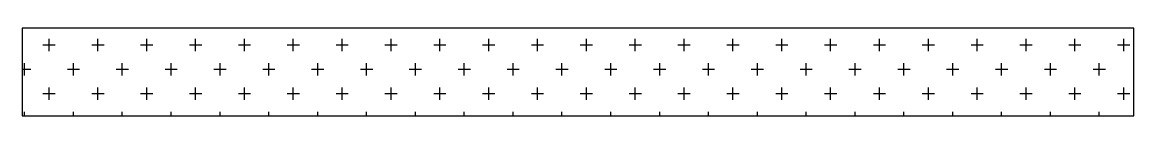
# Model space of a CAD drawing. Header units: millimetres. Extents: x 0 to 114, y 0 to 9.
import ezdxf

# ---------------------------------------------------------------- set-up
doc = ezdxf.new("R2010")
doc.units = ezdxf.units.MM
doc.header["$LTSCALE"] = 1000

msp = doc.modelspace()

# ---------------------------------------------------------------- hatches: boundary and pattern name
h = msp.add_hatch()
h.set_pattern_fill('CROSS,_O', color=250, scale=10)
h.set_pattern_definition([(0, (257.1183, 412.277), (2.5, 2.5), [1.25, -3.75]), (90, (257.7433, 411.652), (-2.5, 2.5), [1.25, -3.75])])
h.paths.add_polyline_path([(0, 9), (0, 0), (113.77, 0), (113.77, 9)])

# ---------------------------------------------------------------- linework, layer by layer
msp.add_lwpolyline([(0, 9), (0, 0), (113.77, 0), (113.77, 9)], close=True)

doc.saveas('drawing.dxf')
